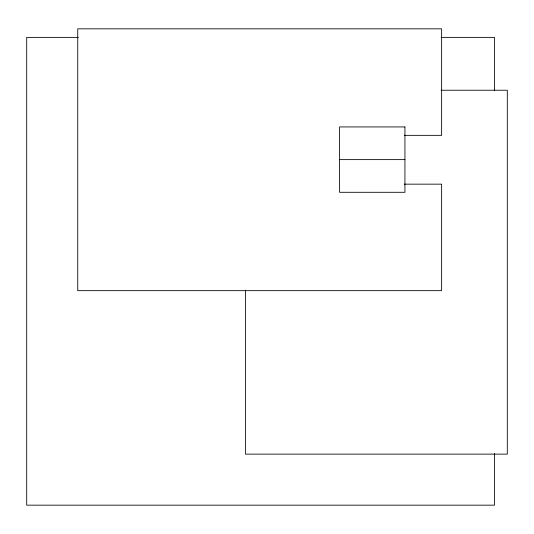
<?xml version="1.0" encoding="UTF-8"?>
<svg xmlns="http://www.w3.org/2000/svg" width="534" height="534" viewBox="0 0 534 534"><rect width="100%" height="100%" fill="white"/><g stroke="black" fill="none" stroke-linecap="round" stroke-linejoin="round"><path stroke-width="0.8" d="M78.398 37.38L26.7 37.38L26.7 505.164L494.484 505.164L494.484 453.466M441.117 37.38L494.484 37.38L494.484 90.747M441.071 90.233L507.3 90.233L507.3 454.127L245.473 454.127L245.473 290.082M404.291 135.342L441.631 135.342L441.631 28.836L77.737 28.836L77.737 290.663L441.631 290.663L441.631 184.157L404.291 184.157M339.564 159.619L404.932 159.619M404.932 126.932L339.564 126.932L339.564 192.3L404.932 192.3L404.932 126.932"/></g></svg>
